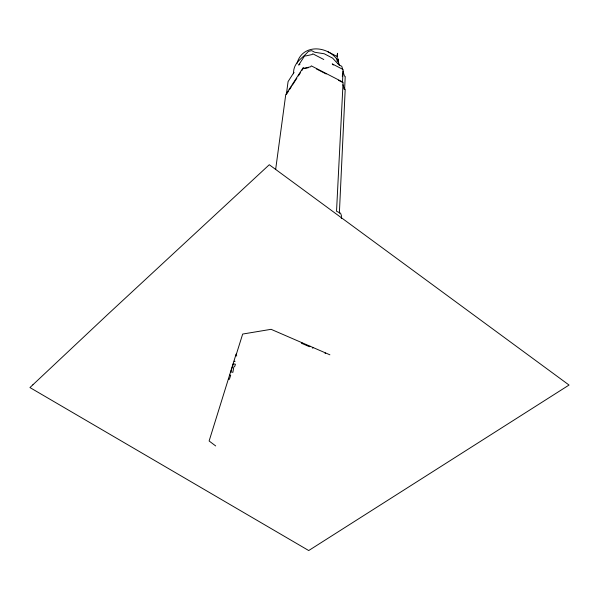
<?xml version="1.0" encoding="UTF-8"?>
<svg xmlns="http://www.w3.org/2000/svg" width="599" height="599" viewBox="0 0 599 599"><rect width="100%" height="100%" fill="white"/><g stroke="black" fill="none" stroke-linecap="round" stroke-linejoin="round"><path stroke-width="0.9" d="M341.333 218.523L341.452 215.79L340.584 213.199L336.533 211.267L343.092 82.228L311.308 65.86L310.716 66.774L304.24 68.204L303.176 67.657L285.745 94.627L275.63 169.607M339.363 213.311L345.211 89.229L344.178 88.697L342.965 84.714M342.343 76.65L342.538 72.981M325.624 352.983L325.07 353.635M337.911 61.308L338.442 58.987L338.18 63.412M337.02 61.195L337.514 53.274L336.93 56.426L327.908 51.724M313.172 347.585L312.618 348.236M236.133 354.031L209.118 440.991L215.685 445.941M234.164 361.272L235.078 361.294M293.577 73.789C293.031 62.386 302.383 58.56 308.41 51.379L311.645 50.653L314.73 52.255L324.269 53.775L332.632 58.133L338.734 64.722L341.767 66.302L342.613 69.117M296.984 63.464C302.278 43.323 328.574 45.576 338.121 60.948L339.423 65.284M294.034 72.307L288.074 81.599L286.344 94.5L288.344 91.407M289.347 89.857L291.346 86.765M292.349 85.215L296.849 78.252M298.347 75.931L300.354 72.838M301.851 70.517L303.356 68.196L304.187 68.623L308.455 67.68M301.963 342.688L301.499 343.264L309.518 346.739L309.983 346.162M299.957 64.16L298.676 65.074L304.786 55.565L305.602 55.984L312.296 54.487L312.753 53.783L323.789 59.503M229.806 375.041L230.682 375.236L229.395 379.332L228.518 379.145M236.77 355.926L235.879 355.731L242.677 334.055L271.092 329.315L329.884 354.81M316.377 68.915L326.17 73.962M338.405 80.259L342.486 82.355L343.152 69.544L332.235 63.883L333.306 65.036M343.796 88.944L344.605 89.356L345.226 76.462L344.425 76.051L342.928 71.064M233.325 363.788L230.78 371.889L232.876 372.346L233.812 366.992L234.793 366.266L235.429 364.244L233.325 363.788M32.878 384.79L29.95 387.56L308.717 550.541L569.05 385.045L269.28 164.74L107.573 314.587L32.878 384.79"/></g></svg>
